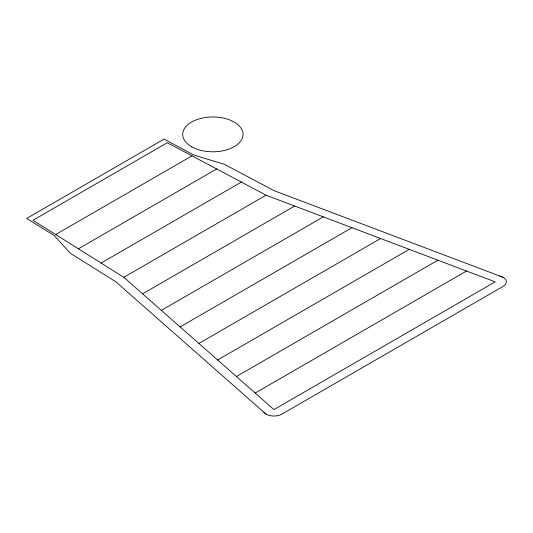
<?xml version="1.0" encoding="UTF-8"?>
<svg xmlns="http://www.w3.org/2000/svg" width="533" height="533" viewBox="0 0 533 533"><rect width="100%" height="100%" fill="white"/><g stroke="black" fill="none" stroke-linecap="round" stroke-linejoin="round"><path stroke-width="0.8" d="M55.685 234.533L191.98 155.849M78.404 248.791L216.671 168.961M101.117 263.042L241.356 182.073M123.829 277.3L266.047 195.191L495.177 281.857L273.949 409.584L123.829 277.3L32.973 220.276L167.289 142.731L266.047 195.191M142.597 293.836L294.689 206.024M161.359 310.366L323.331 216.858M180.127 326.902L351.973 227.691M198.889 343.439L380.615 238.524M217.657 359.975L409.251 249.357M236.419 376.511L437.893 260.191M255.187 393.048L466.535 271.024M499.688 276.014L503.079 277.3A11.173 6.449 0 0 1 503.079 286.421L281.85 414.148A11.173 6.449 0 0 1 266.047 414.148L263.828 412.189M503.079 277.3L273.949 190.627L224.566 164.397L193.559 154.936L164.124 139.08L26.65 218.457L54.106 235.446L70.503 253.348L115.927 281.857L266.047 414.148M191.82 146.855A30.168 17.416 0 0 0 242.115 138.673A30.168 17.416 0 0 0 204.692 117.62A30.168 17.416 0 0 0 191.82 146.855"/></g></svg>
